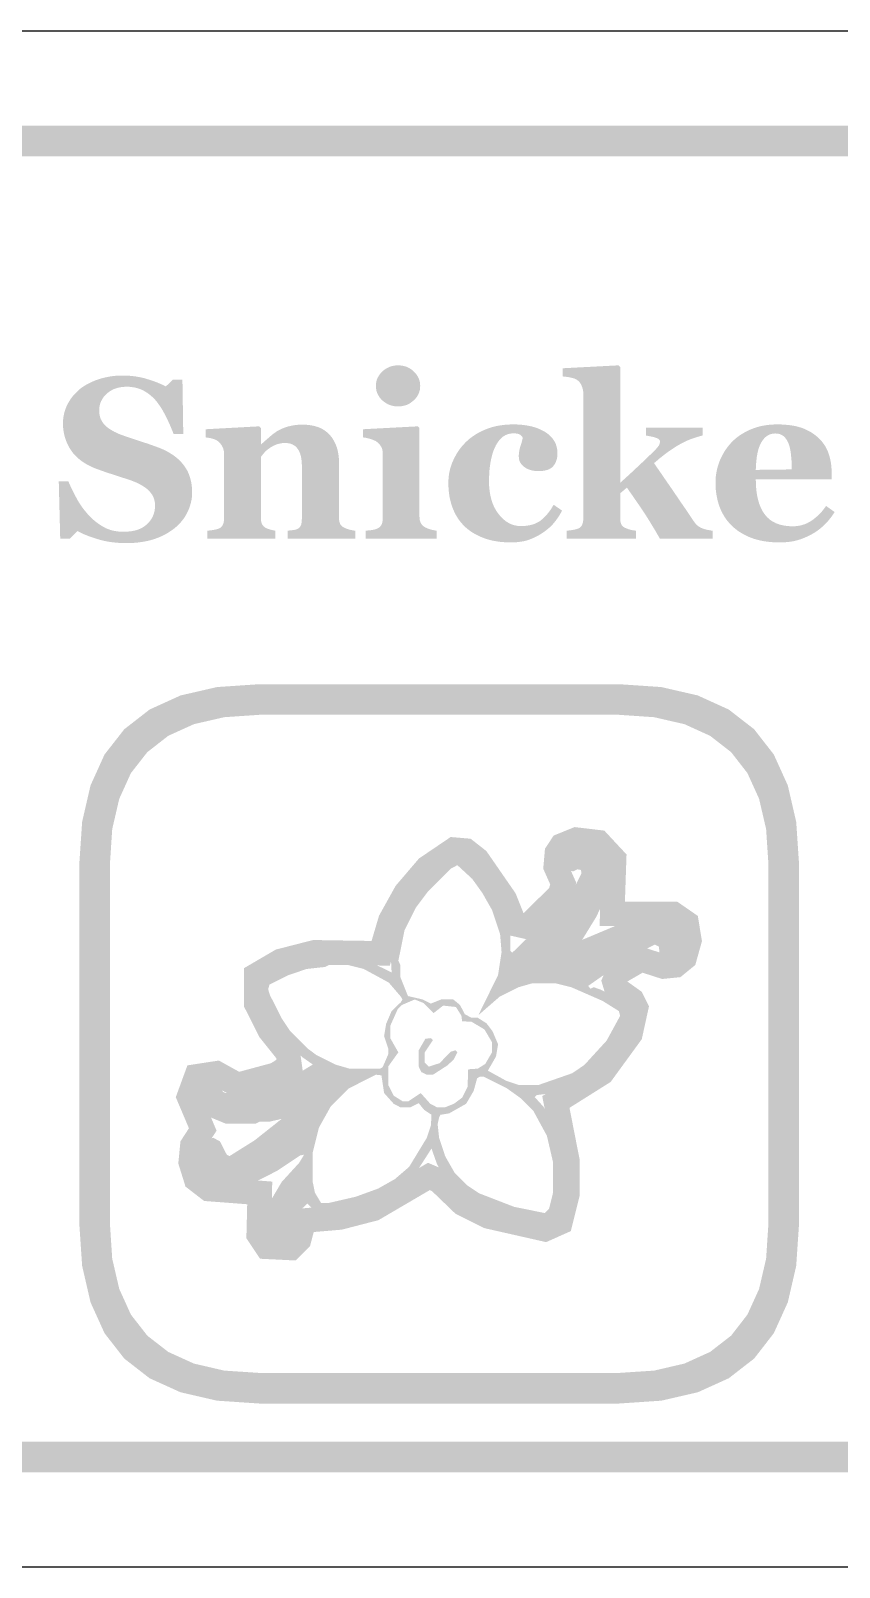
# Model space of a CAD drawing. Header units: millimetres. Extents: x 6 to 294, y 109 to 451.
# Drawn here: x 158.27 to 168.82, y 316.86 to 336.94 of the extents above; entities that cross this region are included whole.
import ezdxf

# ---------------------------------------------------------------- set-up
doc = ezdxf.new("R2010")
doc.units = ezdxf.units.MM
doc.layers.add('CUT', color=1, linetype='Continuous')
doc.layers.add('RASTER', color=7, linetype='Continuous')

msp = doc.modelspace()

# ---------------------------------------------------------------- hatches: boundary and pattern name
at = {"layer": 'RASTER'}
h = msp.add_hatch(color=7, dxfattribs=at)
h.paths.add_polyline_path([(143.2, 333.501), (143.234, 334.016), (143.337, 334.463), (143.509, 334.841), (143.75, 335.151), (144.059, 335.391), (144.438, 335.563), (144.884, 335.666), (145.4, 335.701), (202.6, 335.701), (203.116, 335.666), (203.563, 335.563), (203.941, 335.391), (204.25, 335.151), (204.491, 334.841), (204.663, 334.463), (204.766, 334.016), (204.8, 333.501), (204.8, 320.301), (204.766, 319.785), (204.663, 319.338), (204.491, 318.96), (204.25, 318.651), (203.941, 318.41), (203.563, 318.238), (203.116, 318.135), (202.6, 318.101), (145.4, 318.101), (144.884, 318.135), (144.438, 318.238), (144.059, 318.41), (143.75, 318.651), (143.509, 318.96), (143.337, 319.338), (143.234, 319.785), (143.2, 320.301)])
h.paths.add_polyline_path([(143.6, 333.501), (143.6, 320.301), (143.628, 319.879), (143.712, 319.513), (143.853, 319.204), (144.05, 318.951), (144.303, 318.754), (144.613, 318.613), (144.978, 318.529), (145.4, 318.501), (202.6, 318.501), (203.022, 318.529), (203.388, 318.613), (203.697, 318.754), (203.95, 318.951), (204.147, 319.204), (204.288, 319.513), (204.372, 319.879), (204.4, 320.301), (204.4, 333.501), (204.372, 333.923), (204.288, 334.288), (204.147, 334.598), (203.95, 334.851), (203.697, 335.048), (203.388, 335.188), (203.022, 335.273), (202.6, 335.301), (145.4, 335.301), (144.978, 335.273), (144.613, 335.188), (144.303, 335.048), (144.05, 334.851), (143.853, 334.598), (143.712, 334.288), (143.628, 333.923), (143.6, 333.501)], flags=0)
h = msp.add_hatch(color=7, dxfattribs=at)
h.paths.add_polyline_path([(163.566, 330.301), (162.64, 330.301), (162.64, 330.408), (162.65, 330.408), (162.659, 330.409), (162.668, 330.41), (162.678, 330.411), (162.687, 330.412), (162.696, 330.413), (162.706, 330.414), (162.715, 330.415), (162.724, 330.416), (162.733, 330.418), (162.741, 330.419), (162.749, 330.421), (162.757, 330.423), (162.764, 330.425), (162.771, 330.427), (162.778, 330.43), (162.789, 330.434), (162.8, 330.439), (162.809, 330.445), (162.818, 330.451), (162.826, 330.458), (162.832, 330.465), (162.839, 330.472), (162.844, 330.48), (162.848, 330.489), (162.852, 330.498), (162.855, 330.508), (162.858, 330.519), (162.86, 330.53), (162.862, 330.542), (162.862, 330.554), (162.863, 330.567), (162.863, 331.42), (162.862, 331.433), (162.861, 331.445), (162.859, 331.457), (162.857, 331.468), (162.854, 331.479), (162.85, 331.49), (162.845, 331.5), (162.839, 331.51), (162.833, 331.519), (162.827, 331.528), (162.82, 331.537), (162.813, 331.545), (162.805, 331.553), (162.798, 331.56), (162.789, 331.566), (162.781, 331.572), (162.774, 331.577), (162.766, 331.581), (162.757, 331.585), (162.748, 331.589), (162.737, 331.594), (162.726, 331.598), (162.714, 331.602), (162.701, 331.606), (162.688, 331.61), (162.675, 331.613), (162.662, 331.616), (162.65, 331.619), (162.638, 331.622), (162.626, 331.624), (162.615, 331.625), (162.604, 331.626), (162.604, 331.733), (163.321, 331.771), (163.343, 331.75), (163.343, 330.586), (163.344, 330.574), (163.345, 330.562), (163.346, 330.55), (163.349, 330.539), (163.352, 330.528), (163.356, 330.518), (163.36, 330.508), (163.365, 330.499), (163.371, 330.491), (163.377, 330.482), (163.384, 330.475), (163.392, 330.468), (163.4, 330.462), (163.409, 330.456), (163.418, 330.45), (163.428, 330.446), (163.436, 330.443), (163.443, 330.439), (163.451, 330.436), (163.459, 330.433), (163.467, 330.43), (163.475, 330.428), (163.484, 330.425), (163.493, 330.422), (163.502, 330.42), (163.51, 330.418), (163.519, 330.416), (163.529, 330.414), (163.538, 330.412), (163.547, 330.41), (163.556, 330.409), (163.566, 330.408)])
h.paths.add_polyline_path([(163.352, 332.299), (163.351, 332.272), (163.347, 332.245), (163.34, 332.22), (163.331, 332.196), (163.319, 332.173), (163.304, 332.15), (163.286, 332.129), (163.266, 332.109), (163.244, 332.091), (163.222, 332.075), (163.198, 332.061), (163.173, 332.05), (163.147, 332.042), (163.12, 332.036), (163.092, 332.032), (163.063, 332.031), (163.034, 332.032), (163.006, 332.036), (162.979, 332.042), (162.953, 332.05), (162.928, 332.061), (162.904, 332.075), (162.881, 332.091), (162.859, 332.109), (162.839, 332.129), (162.822, 332.15), (162.807, 332.173), (162.795, 332.196), (162.785, 332.22), (162.779, 332.245), (162.775, 332.272), (162.773, 332.299), (162.775, 332.326), (162.779, 332.352), (162.785, 332.378), (162.795, 332.402), (162.807, 332.425), (162.822, 332.448), (162.839, 332.469), (162.859, 332.489), (162.881, 332.508), (162.904, 332.524), (162.928, 332.537), (162.953, 332.549), (162.979, 332.557), (163.006, 332.563), (163.034, 332.567), (163.063, 332.568), (163.093, 332.567), (163.121, 332.563), (163.148, 332.557), (163.174, 332.549), (163.199, 332.537), (163.223, 332.524), (163.245, 332.508), (163.267, 332.489), (163.287, 332.469), (163.304, 332.448), (163.319, 332.425), (163.331, 332.402), (163.34, 332.378), (163.347, 332.352), (163.351, 332.326), (163.352, 332.299)])
for points in [[(167.174, 330.301), (166.484, 330.301), (166.452, 330.356), (166.422, 330.409), (166.391, 330.459), (166.362, 330.508), (166.333, 330.554), (166.305, 330.599), (166.278, 330.641), (166.251, 330.681), (166.225, 330.72), (166.199, 330.758), (166.174, 330.795), (166.148, 330.831), (166.124, 330.867), (166.099, 330.902), (166.075, 330.937), (166.052, 330.97), (165.964, 330.896), (165.964, 330.576), (165.964, 330.563), (165.965, 330.551), (165.966, 330.539), (165.968, 330.528), (165.97, 330.518), (165.973, 330.508), (165.976, 330.498), (165.979, 330.49), (165.984, 330.482), (165.989, 330.474), (165.995, 330.467), (166.002, 330.46), (166.01, 330.455), (166.018, 330.449), (166.028, 330.444), (166.039, 330.44), (166.045, 330.437), (166.052, 330.434), (166.06, 330.432), (166.067, 330.429), (166.075, 330.426), (166.083, 330.424), (166.091, 330.422), (166.1, 330.419), (166.109, 330.417), (166.118, 330.415), (166.126, 330.414), (166.135, 330.412), (166.144, 330.411), (166.153, 330.41), (166.162, 330.409), (166.17, 330.408), (166.17, 330.301), (165.264, 330.301), (165.264, 330.408), (165.273, 330.408), (165.282, 330.409), (165.291, 330.41), (165.3, 330.411), (165.309, 330.412), (165.319, 330.413), (165.328, 330.415), (165.337, 330.416), (165.346, 330.417), (165.355, 330.419), (165.363, 330.42), (165.371, 330.422), (165.379, 330.424), (165.387, 330.426), (165.394, 330.428), (165.401, 330.43), (165.413, 330.434), (165.423, 330.439), (165.432, 330.444), (165.441, 330.45), (165.448, 330.457), (165.455, 330.464), (165.46, 330.471), (165.465, 330.48), (165.469, 330.488), (165.472, 330.498), (165.475, 330.508), (165.478, 330.518), (165.48, 330.53), (165.481, 330.542), (165.482, 330.554), (165.482, 330.567), (165.482, 332.201), (165.482, 332.213), (165.481, 332.225), (165.479, 332.237), (165.477, 332.25), (165.474, 332.263), (165.47, 332.275), (165.466, 332.288), (165.461, 332.301), (165.455, 332.314), (165.449, 332.325), (165.442, 332.336), (165.435, 332.347), (165.426, 332.356), (165.418, 332.365), (165.408, 332.372), (165.398, 332.379), (165.391, 332.384), (165.383, 332.388), (165.374, 332.392), (165.364, 332.396), (165.353, 332.399), (165.341, 332.402), (165.328, 332.406), (165.315, 332.409), (165.301, 332.411), (165.288, 332.414), (165.275, 332.416), (165.262, 332.418), (165.249, 332.42), (165.237, 332.421), (165.225, 332.422), (165.214, 332.423), (165.214, 332.53), (165.942, 332.568), (165.964, 332.545), (165.964, 331.033), (165.991, 331.058), (166.02, 331.083), (166.049, 331.11), (166.079, 331.138), (166.11, 331.166), (166.142, 331.196), (166.174, 331.226), (166.208, 331.257), (166.241, 331.289), (166.272, 331.318), (166.302, 331.347), (166.33, 331.374), (166.356, 331.399), (166.381, 331.424), (166.404, 331.447), (166.425, 331.468), (166.437, 331.48), (166.447, 331.492), (166.455, 331.502), (166.463, 331.512), (166.469, 331.521), (166.473, 331.529), (166.477, 331.537), (166.479, 331.544), (166.48, 331.55), (166.481, 331.555), (166.482, 331.56), (166.483, 331.564), (166.483, 331.568), (166.484, 331.571), (166.484, 331.573), (166.484, 331.575), (166.483, 331.582), (166.481, 331.588), (166.477, 331.594), (166.472, 331.599), (166.466, 331.605), (166.458, 331.61), (166.449, 331.615), (166.438, 331.619), (166.425, 331.623), (166.412, 331.628), (166.397, 331.632), (166.38, 331.636), (166.362, 331.639), (166.343, 331.643), (166.322, 331.647), (166.299, 331.65), (166.299, 331.754), (167.043, 331.754), (167.043, 331.653), (167.008, 331.643), (166.975, 331.633), (166.943, 331.623), (166.914, 331.613), (166.888, 331.604), (166.863, 331.594), (166.84, 331.585), (166.82, 331.576), (166.801, 331.567), (166.781, 331.556), (166.76, 331.546), (166.74, 331.534), (166.719, 331.522), (166.697, 331.509), (166.675, 331.495), (166.652, 331.48), (166.637, 331.47), (166.623, 331.46), (166.608, 331.45), (166.593, 331.44), (166.579, 331.429), (166.564, 331.419), (166.55, 331.408), (166.536, 331.397), (166.522, 331.386), (166.507, 331.374), (166.491, 331.362), (166.475, 331.349), (166.459, 331.335), (166.442, 331.32), (166.424, 331.305), (166.406, 331.29), (166.442, 331.238), (166.477, 331.187), (166.511, 331.138), (166.544, 331.089), (166.577, 331.042), (166.609, 330.995), (166.641, 330.949), (166.671, 330.904), (166.702, 330.86), (166.733, 330.814), (166.764, 330.768), (166.796, 330.722), (166.828, 330.675), (166.86, 330.627), (166.893, 330.578), (166.926, 330.529), (166.938, 330.513), (166.95, 330.498), (166.963, 330.484), (166.977, 330.472), (166.992, 330.461), (167.007, 330.452), (167.023, 330.444), (167.039, 330.437), (167.056, 330.431), (167.073, 330.426), (167.09, 330.422), (167.106, 330.418), (167.123, 330.415), (167.14, 330.412), (167.157, 330.409), (167.174, 330.408)], [(159.511, 330.245), (159.464, 330.246), (159.418, 330.248), (159.372, 330.252), (159.327, 330.257), (159.283, 330.263), (159.24, 330.271), (159.198, 330.281), (159.156, 330.292), (159.116, 330.304), (159.077, 330.317), (159.04, 330.33), (159.004, 330.343), (158.97, 330.357), (158.937, 330.372), (158.906, 330.387), (158.877, 330.403), (158.776, 330.301), (158.651, 330.301), (158.632, 331.052), (158.758, 331.052), (158.769, 331.025), (158.781, 330.998), (158.793, 330.97), (158.807, 330.942), (158.821, 330.914), (158.835, 330.885), (158.851, 330.856), (158.867, 330.827), (158.883, 330.797), (158.901, 330.769), (158.919, 330.741), (158.938, 330.714), (158.957, 330.688), (158.977, 330.663), (158.998, 330.638), (159.019, 330.614), (159.042, 330.59), (159.065, 330.567), (159.089, 330.546), (159.114, 330.525), (159.139, 330.506), (159.165, 330.488), (159.192, 330.471), (159.219, 330.455), (159.247, 330.44), (159.277, 330.428), (159.307, 330.417), (159.339, 330.408), (159.372, 330.402), (159.406, 330.397), (159.441, 330.394), (159.478, 330.393), (159.526, 330.395), (159.571, 330.399), (159.614, 330.407), (159.654, 330.417), (159.69, 330.431), (159.724, 330.448), (159.755, 330.468), (159.783, 330.49), (159.808, 330.516), (159.829, 330.542), (159.848, 330.571), (159.863, 330.601), (159.874, 330.632), (159.883, 330.665), (159.888, 330.7), (159.889, 330.736), (159.888, 330.766), (159.884, 330.794), (159.876, 330.822), (159.867, 330.848), (159.854, 330.873), (159.838, 330.896), (159.82, 330.919), (159.799, 330.94), (159.775, 330.961), (159.748, 330.98), (159.718, 330.999), (159.684, 331.017), (159.648, 331.035), (159.608, 331.052), (159.566, 331.068), (159.52, 331.083), (159.49, 331.093), (159.46, 331.102), (159.431, 331.112), (159.402, 331.121), (159.374, 331.13), (159.347, 331.139), (159.32, 331.148), (159.294, 331.156), (159.268, 331.165), (159.243, 331.173), (159.218, 331.182), (159.194, 331.19), (159.169, 331.199), (159.146, 331.208), (159.123, 331.216), (159.1, 331.225), (159.049, 331.247), (159.002, 331.271), (158.958, 331.298), (158.917, 331.327), (158.88, 331.358), (158.846, 331.391), (158.815, 331.426), (158.788, 331.464), (158.764, 331.503), (158.744, 331.544), (158.726, 331.585), (158.712, 331.628), (158.701, 331.672), (158.693, 331.717), (158.688, 331.764), (158.687, 331.811), (158.687, 331.841), (158.69, 331.871), (158.694, 331.901), (158.7, 331.93), (158.707, 331.959), (158.716, 331.988), (158.727, 332.017), (158.739, 332.045), (158.753, 332.072), (158.769, 332.099), (158.786, 332.126), (158.804, 332.151), (158.824, 332.176), (158.846, 332.2), (158.869, 332.223), (158.893, 332.246), (158.918, 332.267), (158.945, 332.286), (158.973, 332.304), (159.003, 332.322), (159.035, 332.338), (159.069, 332.354), (159.104, 332.369), (159.141, 332.382), (159.179, 332.395), (159.218, 332.405), (159.257, 332.414), (159.298, 332.422), (159.34, 332.428), (159.382, 332.432), (159.425, 332.434), (159.469, 332.435), (159.512, 332.434), (159.554, 332.432), (159.595, 332.428), (159.636, 332.423), (159.676, 332.416), (159.716, 332.408), (159.754, 332.399), (159.792, 332.387), (159.829, 332.376), (159.864, 332.364), (159.897, 332.352), (159.927, 332.34), (159.956, 332.328), (159.983, 332.316), (160.007, 332.304), (160.03, 332.292), (160.119, 332.379), (160.247, 332.379), (160.258, 331.67), (160.132, 331.67), (160.121, 331.699), (160.109, 331.728), (160.097, 331.757), (160.085, 331.786), (160.071, 331.815), (160.058, 331.845), (160.044, 331.874), (160.029, 331.904), (160.014, 331.933), (159.999, 331.961), (159.984, 331.988), (159.968, 332.013), (159.952, 332.038), (159.936, 332.06), (159.92, 332.082), (159.904, 332.103), (159.886, 332.123), (159.867, 332.143), (159.847, 332.161), (159.827, 332.179), (159.806, 332.195), (159.784, 332.211), (159.761, 332.225), (159.738, 332.238), (159.714, 332.25), (159.689, 332.26), (159.663, 332.269), (159.636, 332.276), (159.609, 332.281), (159.58, 332.285), (159.55, 332.288), (159.519, 332.289), (159.48, 332.287), (159.443, 332.283), (159.408, 332.276), (159.375, 332.266), (159.343, 332.254), (159.314, 332.238), (159.286, 332.22), (159.26, 332.199), (159.236, 332.176), (159.216, 332.152), (159.199, 332.126), (159.185, 332.099), (159.174, 332.071), (159.166, 332.041), (159.161, 332.01), (159.16, 331.978), (159.161, 331.948), (159.165, 331.919), (159.172, 331.891), (159.181, 331.865), (159.194, 331.84), (159.209, 331.817), (159.226, 331.795), (159.247, 331.774), (159.27, 331.755), (159.296, 331.736), (159.326, 331.718), (159.358, 331.7), (159.394, 331.683), (159.432, 331.666), (159.474, 331.651), (159.519, 331.635), (159.546, 331.626), (159.573, 331.617), (159.6, 331.608), (159.628, 331.599), (159.656, 331.589), (159.684, 331.58), (159.712, 331.571), (159.74, 331.562), (159.768, 331.553), (159.795, 331.544), (159.821, 331.535), (159.846, 331.526), (159.871, 331.517), (159.895, 331.509), (159.918, 331.5), (159.94, 331.492), (159.992, 331.47), (160.04, 331.447), (160.085, 331.421), (160.127, 331.394), (160.166, 331.365), (160.202, 331.334), (160.234, 331.3), (160.263, 331.265), (160.289, 331.228), (160.312, 331.189), (160.331, 331.147), (160.346, 331.104), (160.358, 331.058), (160.367, 331.01), (160.372, 330.96), (160.374, 330.907), (160.373, 330.874), (160.37, 330.84), (160.365, 330.807), (160.358, 330.775), (160.349, 330.742), (160.339, 330.71), (160.326, 330.678), (160.311, 330.646), (160.295, 330.616), (160.277, 330.586), (160.258, 330.558), (160.237, 330.531), (160.215, 330.506), (160.192, 330.481), (160.167, 330.459), (160.141, 330.437), (160.111, 330.415), (160.08, 330.394), (160.048, 330.374), (160.015, 330.355), (159.98, 330.338), (159.945, 330.322), (159.908, 330.308), (159.87, 330.295), (159.831, 330.283), (159.79, 330.273), (159.748, 330.265), (159.703, 330.258), (159.658, 330.252), (159.611, 330.248), (159.562, 330.246), (159.511, 330.245)], [(162.504, 330.301), (161.622, 330.301), (161.622, 330.408), (161.629, 330.408), (161.637, 330.409), (161.645, 330.41), (161.653, 330.411), (161.661, 330.412), (161.67, 330.413), (161.68, 330.414), (161.689, 330.415), (161.699, 330.416), (161.708, 330.418), (161.716, 330.419), (161.724, 330.421), (161.731, 330.423), (161.738, 330.425), (161.744, 330.427), (161.75, 330.43), (161.757, 330.434), (161.764, 330.439), (161.77, 330.444), (161.776, 330.449), (161.781, 330.456), (161.786, 330.462), (161.79, 330.469), (161.793, 330.477), (161.797, 330.485), (161.799, 330.494), (161.801, 330.504), (161.803, 330.515), (161.805, 330.526), (161.806, 330.539), (161.806, 330.553), (161.807, 330.567), (161.807, 331.253), (161.806, 331.289), (161.803, 331.323), (161.799, 331.355), (161.793, 331.384), (161.785, 331.411), (161.776, 331.435), (161.765, 331.458), (161.752, 331.478), (161.737, 331.495), (161.721, 331.511), (161.703, 331.524), (161.684, 331.534), (161.663, 331.543), (161.64, 331.549), (161.616, 331.552), (161.59, 331.553), (161.575, 331.553), (161.561, 331.552), (161.547, 331.551), (161.533, 331.549), (161.52, 331.546), (161.506, 331.543), (161.493, 331.54), (161.481, 331.536), (161.468, 331.531), (161.456, 331.526), (161.443, 331.52), (161.431, 331.514), (161.418, 331.507), (161.406, 331.5), (161.394, 331.493), (161.382, 331.484), (161.371, 331.477), (161.362, 331.47), (161.352, 331.462), (161.344, 331.455), (161.335, 331.447), (161.328, 331.44), (161.32, 331.432), (161.314, 331.424), (161.307, 331.417), (161.301, 331.409), (161.296, 331.402), (161.29, 331.395), (161.285, 331.389), (161.28, 331.382), (161.275, 331.376), (161.271, 331.37), (161.271, 330.584), (161.271, 330.571), (161.271, 330.559), (161.273, 330.547), (161.274, 330.536), (161.276, 330.526), (161.279, 330.516), (161.282, 330.507), (161.285, 330.498), (161.289, 330.489), (161.294, 330.482), (161.299, 330.474), (161.305, 330.468), (161.311, 330.461), (161.318, 330.456), (161.325, 330.45), (161.333, 330.446), (161.34, 330.443), (161.346, 330.439), (161.353, 330.436), (161.36, 330.433), (161.367, 330.43), (161.375, 330.428), (161.383, 330.425), (161.392, 330.422), (161.401, 330.42), (161.41, 330.418), (161.418, 330.416), (161.427, 330.414), (161.435, 330.412), (161.444, 330.41), (161.452, 330.409), (161.461, 330.408), (161.461, 330.301), (160.57, 330.301), (160.57, 330.408), (160.579, 330.408), (160.589, 330.409), (160.598, 330.41), (160.607, 330.411), (160.616, 330.412), (160.626, 330.413), (160.635, 330.415), (160.644, 330.416), (160.653, 330.417), (160.662, 330.419), (160.671, 330.42), (160.679, 330.422), (160.687, 330.424), (160.694, 330.426), (160.701, 330.428), (160.708, 330.43), (160.719, 330.434), (160.73, 330.439), (160.739, 330.444), (160.748, 330.45), (160.755, 330.457), (160.762, 330.464), (160.768, 330.471), (160.772, 330.48), (160.777, 330.488), (160.78, 330.498), (160.783, 330.508), (160.786, 330.518), (160.788, 330.53), (160.789, 330.542), (160.79, 330.554), (160.79, 330.567), (160.79, 331.42), (160.79, 331.431), (160.789, 331.443), (160.787, 331.454), (160.784, 331.465), (160.781, 331.476), (160.777, 331.487), (160.772, 331.498), (160.767, 331.509), (160.761, 331.52), (160.754, 331.53), (160.747, 331.54), (160.74, 331.549), (160.732, 331.558), (160.723, 331.566), (160.714, 331.574), (160.705, 331.581), (160.698, 331.585), (160.691, 331.589), (160.683, 331.593), (160.675, 331.597), (160.667, 331.601), (160.658, 331.604), (160.648, 331.607), (160.638, 331.61), (160.628, 331.613), (160.618, 331.616), (160.607, 331.618), (160.596, 331.62), (160.585, 331.622), (160.573, 331.624), (160.562, 331.625), (160.55, 331.626), (160.55, 331.733), (161.249, 331.771), (161.271, 331.75), (161.271, 331.537), (161.276, 331.537), (161.287, 331.547), (161.298, 331.556), (161.31, 331.567), (161.322, 331.577), (161.335, 331.589), (161.348, 331.6), (161.362, 331.612), (161.376, 331.625), (161.39, 331.638), (161.405, 331.649), (161.419, 331.661), (161.432, 331.672), (161.446, 331.682), (161.459, 331.691), (161.472, 331.7), (161.484, 331.709), (161.498, 331.717), (161.514, 331.725), (161.53, 331.733), (161.547, 331.741), (161.565, 331.748), (161.585, 331.755), (161.605, 331.762), (161.626, 331.769), (161.649, 331.774), (161.671, 331.779), (161.694, 331.784), (161.717, 331.787), (161.741, 331.79), (161.765, 331.792), (161.789, 331.793), (161.814, 331.793), (161.872, 331.791), (161.926, 331.785), (161.976, 331.774), (162.023, 331.76), (162.066, 331.741), (162.105, 331.717), (162.14, 331.69), (162.172, 331.658), (162.2, 331.623), (162.224, 331.585), (162.245, 331.544), (162.262, 331.5), (162.275, 331.454), (162.284, 331.405), (162.29, 331.353), (162.292, 331.298), (162.292, 330.581), (162.292, 330.567), (162.293, 330.555), (162.294, 330.543), (162.296, 330.532), (162.298, 330.521), (162.301, 330.512), (162.304, 330.503), (162.308, 330.494), (162.312, 330.486), (162.317, 330.479), (162.324, 330.472), (162.331, 330.465), (162.339, 330.459), (162.347, 330.453), (162.357, 330.448), (162.368, 330.443), (162.374, 330.44), (162.38, 330.438), (162.387, 330.435), (162.394, 330.433), (162.401, 330.43), (162.409, 330.428), (162.417, 330.425), (162.426, 330.422), (162.434, 330.42), (162.443, 330.418), (162.453, 330.416), (162.462, 330.414), (162.472, 330.412), (162.483, 330.41), (162.493, 330.409), (162.504, 330.408)], [(164.537, 330.254), (164.487, 330.255), (164.438, 330.258), (164.391, 330.262), (164.345, 330.269), (164.301, 330.277), (164.258, 330.287), (164.217, 330.299), (164.177, 330.313), (164.139, 330.329), (164.103, 330.346), (164.068, 330.364), (164.035, 330.383), (164.004, 330.404), (163.974, 330.427), (163.947, 330.45), (163.92, 330.475), (163.896, 330.502), (163.873, 330.529), (163.852, 330.558), (163.832, 330.589), (163.814, 330.62), (163.798, 330.653), (163.783, 330.686), (163.77, 330.721), (163.758, 330.757), (163.748, 330.794), (163.739, 330.831), (163.732, 330.87), (163.727, 330.909), (163.723, 330.948), (163.721, 330.989), (163.72, 331.03), (163.721, 331.068), (163.724, 331.106), (163.728, 331.142), (163.735, 331.179), (163.743, 331.215), (163.754, 331.251), (163.766, 331.286), (163.781, 331.32), (163.796, 331.354), (163.814, 331.387), (163.832, 331.419), (163.852, 331.45), (163.873, 331.479), (163.896, 331.508), (163.92, 331.535), (163.945, 331.562), (163.973, 331.588), (164.002, 331.613), (164.033, 331.636), (164.065, 331.658), (164.099, 331.679), (164.135, 331.698), (164.172, 331.716), (164.211, 331.733), (164.251, 331.748), (164.293, 331.761), (164.335, 331.772), (164.378, 331.78), (164.423, 331.787), (164.468, 331.792), (164.515, 331.795), (164.562, 331.796), (164.628, 331.795), (164.69, 331.79), (164.748, 331.782), (164.803, 331.771), (164.855, 331.757), (164.903, 331.739), (164.947, 331.718), (164.988, 331.695), (165.025, 331.668), (165.057, 331.639), (165.084, 331.608), (165.106, 331.575), (165.123, 331.54), (165.135, 331.502), (165.143, 331.462), (165.145, 331.42), (165.144, 331.394), (165.142, 331.37), (165.137, 331.347), (165.131, 331.325), (165.123, 331.304), (165.114, 331.285), (165.102, 331.267), (165.089, 331.25), (165.074, 331.235), (165.056, 331.222), (165.036, 331.211), (165.014, 331.202), (164.988, 331.195), (164.961, 331.19), (164.93, 331.187), (164.897, 331.186), (164.871, 331.186), (164.845, 331.189), (164.82, 331.193), (164.797, 331.199), (164.774, 331.206), (164.753, 331.215), (164.733, 331.226), (164.714, 331.238), (164.696, 331.252), (164.681, 331.267), (164.669, 331.282), (164.658, 331.299), (164.65, 331.317), (164.644, 331.336), (164.641, 331.355), (164.64, 331.376), (164.64, 331.394), (164.641, 331.412), (164.643, 331.43), (164.646, 331.447), (164.649, 331.465), (164.653, 331.483), (164.658, 331.5), (164.663, 331.518), (164.669, 331.535), (164.674, 331.551), (164.678, 331.566), (164.682, 331.58), (164.685, 331.593), (164.688, 331.605), (164.69, 331.615), (164.691, 331.625), (164.687, 331.631), (164.682, 331.637), (164.678, 331.643), (164.673, 331.648), (164.667, 331.653), (164.662, 331.658), (164.656, 331.662), (164.65, 331.665), (164.643, 331.669), (164.636, 331.671), (164.627, 331.674), (164.618, 331.676), (164.608, 331.677), (164.597, 331.678), (164.585, 331.679), (164.572, 331.679), (164.556, 331.679), (164.54, 331.677), (164.524, 331.675), (164.509, 331.672), (164.494, 331.667), (164.48, 331.662), (164.466, 331.656), (164.452, 331.648), (164.439, 331.64), (164.426, 331.63), (164.413, 331.619), (164.4, 331.606), (164.387, 331.592), (164.375, 331.576), (164.363, 331.559), (164.351, 331.54), (164.34, 331.521), (164.33, 331.5), (164.32, 331.478), (164.31, 331.454), (164.301, 331.429), (164.293, 331.402), (164.286, 331.374), (164.279, 331.344), (164.272, 331.312), (164.267, 331.279), (164.262, 331.244), (164.258, 331.208), (164.255, 331.17), (164.253, 331.131), (164.252, 331.09), (164.251, 331.048), (164.253, 330.984), (164.259, 330.924), (164.269, 330.867), (164.282, 330.812), (164.299, 330.761), (164.32, 330.714), (164.345, 330.669), (164.374, 330.627), (164.405, 330.59), (164.438, 330.558), (164.472, 330.53), (164.508, 330.508), (164.545, 330.49), (164.584, 330.478), (164.624, 330.47), (164.666, 330.468), (164.706, 330.469), (164.743, 330.472), (164.779, 330.478), (164.812, 330.486), (164.843, 330.496), (164.872, 330.509), (164.9, 330.523), (164.925, 330.54), (164.948, 330.559), (164.971, 330.58), (164.994, 330.603), (165.015, 330.628), (165.036, 330.655), (165.057, 330.683), (165.076, 330.714), (165.095, 330.746), (165.205, 330.67), (165.193, 330.648), (165.181, 330.626), (165.169, 330.605), (165.155, 330.584), (165.141, 330.564), (165.127, 330.545), (165.112, 330.525), (165.097, 330.507), (165.081, 330.488), (165.064, 330.471), (165.046, 330.453), (165.027, 330.437), (165.008, 330.421), (164.988, 330.405), (164.967, 330.39), (164.946, 330.376), (164.923, 330.361), (164.899, 330.347), (164.876, 330.335), (164.853, 330.323), (164.829, 330.312), (164.806, 330.302), (164.782, 330.293), (164.758, 330.285), (164.734, 330.277), (164.709, 330.271), (164.683, 330.266), (164.655, 330.262), (164.627, 330.258), (164.598, 330.256), (164.568, 330.254), (164.537, 330.254)]]:
    msp.add_hatch(color=7, dxfattribs=at).paths.add_polyline_path(points)
h = msp.add_hatch(color=7, dxfattribs=at)
h.paths.add_polyline_path([(168.765, 330.651), (168.751, 330.63), (168.738, 330.61), (168.723, 330.59), (168.708, 330.57), (168.692, 330.55), (168.676, 330.531), (168.659, 330.512), (168.641, 330.493), (168.622, 330.475), (168.603, 330.458), (168.584, 330.441), (168.563, 330.425), (168.543, 330.409), (168.521, 330.394), (168.499, 330.38), (168.476, 330.367), (168.452, 330.353), (168.427, 330.341), (168.402, 330.329), (168.377, 330.318), (168.353, 330.308), (168.328, 330.298), (168.303, 330.29), (168.278, 330.282), (168.252, 330.276), (168.226, 330.27), (168.198, 330.265), (168.17, 330.261), (168.14, 330.258), (168.11, 330.256), (168.079, 330.254), (168.047, 330.254), (167.994, 330.255), (167.942, 330.258), (167.893, 330.263), (167.845, 330.269), (167.799, 330.278), (167.755, 330.289), (167.713, 330.301), (167.673, 330.315), (167.634, 330.331), (167.597, 330.349), (167.562, 330.368), (167.529, 330.388), (167.497, 330.409), (167.467, 330.432), (167.439, 330.456), (167.413, 330.481), (167.388, 330.508), (167.365, 330.535), (167.343, 330.564), (167.323, 330.594), (167.305, 330.626), (167.288, 330.658), (167.273, 330.692), (167.26, 330.726), (167.248, 330.762), (167.237, 330.799), (167.229, 330.836), (167.222, 330.874), (167.216, 330.912), (167.212, 330.952), (167.21, 330.992), (167.209, 331.033), (167.21, 331.07), (167.212, 331.107), (167.217, 331.144), (167.223, 331.18), (167.23, 331.215), (167.24, 331.25), (167.251, 331.285), (167.264, 331.32), (167.278, 331.353), (167.294, 331.386), (167.312, 331.418), (167.33, 331.449), (167.351, 331.479), (167.372, 331.508), (167.395, 331.536), (167.42, 331.563), (167.446, 331.589), (167.473, 331.613), (167.502, 331.636), (167.533, 331.658), (167.565, 331.678), (167.599, 331.697), (167.634, 331.715), (167.671, 331.732), (167.71, 331.747), (167.749, 331.76), (167.79, 331.771), (167.832, 331.78), (167.875, 331.787), (167.919, 331.792), (167.964, 331.795), (168.01, 331.796), (168.06, 331.796), (168.108, 331.793), (168.154, 331.789), (168.197, 331.784), (168.238, 331.777), (168.277, 331.768), (168.313, 331.758), (168.347, 331.747), (168.379, 331.734), (168.41, 331.719), (168.44, 331.704), (168.468, 331.687), (168.494, 331.669), (168.519, 331.65), (168.543, 331.63), (168.565, 331.609), (168.586, 331.588), (168.604, 331.565), (168.622, 331.542), (168.638, 331.518), (168.652, 331.493), (168.665, 331.467), (168.677, 331.44), (168.687, 331.412), (168.696, 331.383), (168.704, 331.354), (168.71, 331.325), (168.716, 331.296), (168.72, 331.266), (168.723, 331.235), (168.725, 331.205), (168.725, 331.174), (168.725, 331.079), (167.735, 331.079), (167.737, 331.006), (167.742, 330.937), (167.751, 330.874), (167.764, 330.814), (167.78, 330.759), (167.8, 330.709), (167.823, 330.663), (167.851, 330.622), (167.882, 330.585), (167.917, 330.553), (167.957, 330.526), (168, 330.504), (168.048, 330.487), (168.101, 330.475), (168.157, 330.467), (168.218, 330.465), (168.252, 330.466), (168.285, 330.47), (168.318, 330.475), (168.349, 330.484), (168.38, 330.494), (168.409, 330.507), (168.438, 330.523), (168.466, 330.54), (168.493, 330.56), (168.519, 330.581), (168.544, 330.603), (168.568, 330.626), (168.591, 330.65), (168.612, 330.676), (168.633, 330.703), (168.653, 330.731)])
h.paths.add_polyline_path([(168.205, 331.208), (168.205, 331.23), (168.205, 331.252), (168.204, 331.274), (168.203, 331.297), (168.202, 331.319), (168.2, 331.342), (168.198, 331.365), (168.196, 331.388), (168.194, 331.41), (168.191, 331.432), (168.188, 331.452), (168.184, 331.472), (168.18, 331.49), (168.176, 331.507), (168.171, 331.523), (168.166, 331.539), (168.159, 331.555), (168.152, 331.571), (168.144, 331.585), (168.136, 331.599), (168.127, 331.611), (168.118, 331.623), (168.108, 331.633), (168.097, 331.643), (168.086, 331.651), (168.074, 331.658), (168.062, 331.664), (168.049, 331.669), (168.035, 331.673), (168.02, 331.676), (168.004, 331.677), (167.988, 331.678), (167.961, 331.676), (167.935, 331.671), (167.91, 331.662), (167.887, 331.649), (167.865, 331.633), (167.845, 331.613), (167.826, 331.59), (167.808, 331.563), (167.792, 331.533), (167.778, 331.498), (167.766, 331.459), (167.756, 331.416), (167.748, 331.369), (167.742, 331.317), (167.737, 331.261), (167.735, 331.202)], flags=0)
h = msp.add_hatch(color=7, dxfattribs=at)
h.paths.add_polyline_path([(158.9, 326.051), (158.937, 326.602), (159.047, 327.079), (159.23, 327.483), (159.488, 327.813), (159.818, 328.07), (160.222, 328.254), (160.699, 328.364), (161.25, 328.401), (165.95, 328.401), (166.501, 328.364), (166.978, 328.254), (167.382, 328.07), (167.713, 327.813), (167.97, 327.483), (168.153, 327.079), (168.263, 326.602), (168.3, 326.051), (168.3, 321.351), (168.263, 320.8), (168.153, 320.323), (167.97, 319.919), (167.713, 319.588), (167.382, 319.331), (166.978, 319.148), (166.501, 319.038), (165.95, 319.001), (161.25, 319.001), (160.699, 319.038), (160.222, 319.148), (159.818, 319.331), (159.488, 319.588), (159.23, 319.919), (159.047, 320.323), (158.937, 320.8), (158.9, 321.351)])
h.paths.add_polyline_path([(159.3, 326.051), (159.3, 321.351), (159.33, 320.894), (159.422, 320.498), (159.574, 320.163), (159.788, 319.888), (160.062, 319.675), (160.397, 319.523), (160.793, 319.431), (161.25, 319.401), (165.95, 319.401), (166.407, 319.431), (166.803, 319.523), (167.138, 319.675), (167.413, 319.888), (167.626, 320.163), (167.778, 320.498), (167.87, 320.894), (167.9, 321.351), (167.9, 326.051), (167.87, 326.508), (167.778, 326.904), (167.626, 327.239), (167.413, 327.513), (167.138, 327.727), (166.803, 327.879), (166.407, 327.97), (165.95, 328.001), (161.25, 328.001), (160.793, 327.97), (160.397, 327.879), (160.062, 327.727), (159.788, 327.513), (159.574, 327.239), (159.422, 326.904), (159.33, 326.508), (159.3, 326.051)], flags=0)
h = msp.add_hatch(color=7, dxfattribs=at)
h.paths.add_polyline_path([(165.368, 326.534), (165.757, 326.488), (166.047, 326.176), (166.026, 325.56), (166.708, 325.56), (166.978, 325.373), (167.032, 325.043), (166.945, 324.732), (166.751, 324.573), (166.511, 324.549), (166.257, 324.631), (166.061, 324.518), (166.057, 324.508), (166.054, 324.518), (166.244, 324.383), (166.34, 324.191), (166.246, 323.762), (165.839, 323.203), (165.302, 322.865), (165.433, 322.197), (165.433, 321.71), (165.319, 321.254), (164.997, 321.11), (164.19, 321.293), (163.814, 321.48), (163.506, 321.777), (163.477, 321.79), (162.807, 321.397), (162.328, 321.273), (161.962, 321.242), (161.913, 321.057), (161.726, 320.87), (161.261, 320.893), (161.082, 321.162), (161.093, 321.605), (160.53, 321.648), (160.287, 321.836), (160.193, 322.138), (160.221, 322.427), (160.332, 322.598), (160.16, 323.004), (160.312, 323.42), (160.723, 323.483), (160.988, 323.336), (161.404, 323.448), (161.475, 323.494), (161.471, 323.516), (161.252, 323.79), (161.049, 324.193), (161.049, 324.689), (161.466, 324.933), (161.953, 325.058), (162.717, 325.046), (162.815, 325.377), (163.031, 325.766), (163.337, 326.124), (163.75, 326.404), (164.011, 326.382), (164.216, 326.221), (164.599, 325.667), (164.703, 325.405), (164.699, 325.405), (165.036, 325.738), (165.05, 325.785), (164.959, 325.99), (164.982, 326.252), (165.095, 326.423)])
h.paths.add_polyline_path([(165.412, 326.207), (165.307, 326.164), (165.293, 326.143), (165.285, 326.044), (165.39, 325.807), (165.319, 325.568), (164.8, 325.055), (164.467, 325.13), (164.315, 325.516), (163.98, 325.999), (163.888, 326.071), (163.836, 326.076), (163.552, 325.883), (163.295, 325.582), (163.112, 325.253), (162.955, 324.723), (161.991, 324.738), (161.589, 324.634), (161.369, 324.506), (161.369, 324.269), (161.522, 323.964), (161.776, 323.648), (161.82, 323.335), (161.535, 323.152), (160.946, 322.993), (160.663, 323.15), (160.548, 323.132), (160.504, 323.012), (160.693, 322.567), (160.532, 322.318), (160.518, 322.171), (160.563, 322.027), (160.65, 321.96), (161.42, 321.901), (161.405, 321.255), (161.438, 321.205), (161.601, 321.196), (161.626, 321.222), (161.71, 321.542), (162.274, 321.59), (162.684, 321.695), (163.454, 322.147), (163.686, 322.048), (164, 321.745), (164.298, 321.597), (164.964, 321.445), (165.046, 321.482), (165.113, 321.749), (165.113, 322.166), (164.946, 323.018), (165.616, 323.441), (165.948, 323.896), (166.003, 324.148), (165.993, 324.169), (165.779, 324.321), (165.717, 324.528), (165.809, 324.741), (166.219, 324.979), (166.545, 324.874), (166.623, 324.882), (166.664, 324.915), (166.704, 325.061), (166.684, 325.188), (166.608, 325.24), (165.695, 325.24), (165.722, 326.055), (165.603, 326.184), (165.412, 326.207)], flags=0)
h = msp.add_hatch(color=7, dxfattribs=at)
h.paths.add_polyline_path([(165.414, 326.293), (165.566, 326.301), (165.653, 326.256), (165.76, 326.176), (165.831, 326.036), (165.831, 325.796), (165.805, 325.69), (165.653, 325.363), (165.467, 325.06), (166.017, 325.291), (166.363, 325.371), (166.576, 325.344), (166.716, 325.273), (166.77, 325.219), (166.815, 325.105), (166.754, 324.9), (166.663, 324.805), (166.629, 324.786), (166.488, 324.805), (166.469, 324.972), (166.416, 324.999), (166.063, 324.821), (165.547, 324.459), (165.573, 324.422), (165.619, 324.441), (165.698, 324.414), (165.946, 324.289), (166.079, 324.183), (166.097, 324.068), (166.044, 323.936), (165.946, 323.742), (165.813, 323.555), (165.547, 323.29), (165.3, 323.138), (165.087, 323.058), (164.874, 323.032), (164.848, 323.005), (164.962, 322.88), (165.087, 322.633), (165.193, 322.208), (165.193, 321.703), (165.095, 321.402), (165.007, 321.357), (164.795, 321.384), (164.236, 321.543), (163.989, 321.668), (163.67, 321.961), (163.572, 322.128), (163.5, 322.333), (163.261, 321.961), (162.995, 321.775), (162.695, 321.623), (162.163, 321.49), (162.004, 321.49), (161.879, 321.615), (161.756, 321.498), (161.685, 321.384), (161.711, 321.277), (161.693, 321.163), (161.552, 321.065), (161.411, 321.11), (161.313, 321.251), (161.313, 321.437), (161.366, 321.596), (161.544, 321.897), (161.772, 322.147), (161.836, 322.253), (161.783, 322.242), (161.48, 322.04), (161.233, 321.915), (160.967, 321.836), (160.728, 321.836), (160.56, 321.907), (160.454, 322.04), (160.409, 322.181), (160.454, 322.349), (160.497, 322.412), (160.568, 322.447), (160.648, 322.474), (160.736, 322.428), (160.826, 322.253), (160.861, 322.234), (161.188, 322.439), (161.544, 322.721), (161.392, 322.686), (161.259, 322.686), (161.206, 322.66), (160.808, 322.66), (160.507, 322.785), (160.409, 322.952), (160.409, 323.085), (160.454, 323.173), (160.534, 323.252), (160.621, 323.271), (160.709, 323.226), (160.773, 323.077), (160.808, 323.058), (160.94, 323.058), (161.339, 323.165), (161.818, 323.351), (161.95, 323.431), (161.81, 323.529), (161.597, 323.742), (161.464, 323.928), (161.366, 324.095), (161.259, 324.361), (161.278, 324.528), (161.411, 324.635), (161.578, 324.706), (161.818, 324.786), (162.083, 324.839), (162.456, 324.839), (162.721, 324.76), (162.979, 324.635), (162.961, 324.999), (163.04, 325.265), (163.165, 325.512), (163.272, 325.671), (163.564, 325.99), (163.838, 326.168), (163.952, 326.123), (164.058, 326.017), (164.324, 325.645), (164.502, 325.238), (164.529, 325.132), (164.529, 324.919), (164.555, 324.893), (165.175, 325.496), (165.387, 325.788), (165.459, 325.929), (165.451, 325.974), (165.406, 325.982), (165.353, 325.956), (165.239, 325.974), (165.193, 326.036), (165.193, 326.115), (165.265, 326.23)])
h.paths.add_polyline_path([(163.838, 326.036), (163.75, 325.99), (163.458, 325.698), (163.298, 325.485), (163.147, 325.185), (163.067, 324.786), (163.093, 324.733), (163.093, 324.574), (163.192, 324.326), (163.386, 324.281), (163.492, 324.228), (163.625, 324.281), (163.785, 324.281), (163.872, 324.209), (163.936, 324.087), (164.024, 324.042), (164.104, 324.042), (164.218, 323.97), (164.298, 323.864), (164.369, 323.696), (164.343, 323.537), (164.236, 323.351), (164.476, 323.218), (164.635, 323.165), (164.901, 323.165), (165.334, 323.316), (165.494, 323.423), (165.786, 323.742), (165.964, 324.068), (165.946, 324.13), (165.733, 324.263), (165.326, 324.441), (165.114, 324.494), (164.821, 324.494), (164.635, 324.441), (164.388, 324.316), (164.112, 324.076), (164.369, 324.6), (164.415, 324.9), (164.396, 325.132), (164.29, 325.451), (164.165, 325.671), (164.032, 325.857)], flags=0)
h.paths.add_polyline_path([(162.163, 324.733), (162.11, 324.706), (161.871, 324.68), (161.632, 324.6), (161.384, 324.475), (161.366, 324.414), (161.392, 324.334), (161.544, 324.034), (161.65, 323.874), (161.889, 323.635), (161.996, 323.555), (162.243, 323.431), (162.429, 323.377), (162.828, 323.377), (162.862, 323.396), (162.934, 323.563), (162.934, 323.643), (162.881, 323.803), (162.907, 323.962), (162.979, 324.13), (163.101, 324.247), (163.12, 324.281), (163.101, 324.316), (162.942, 324.502), (162.615, 324.68), (162.402, 324.733)], flags=0)
h.paths.add_polyline_path([(163.28, 324.281), (163.112, 324.209), (163.059, 324.156), (162.961, 323.936), (162.961, 323.776), (163.067, 323.59), (162.934, 323.404), (162.934, 323.165), (163.006, 323.024), (163.12, 322.952), (163.2, 322.952), (163.359, 323.058), (163.484, 322.918), (163.572, 322.872), (163.678, 322.872), (163.793, 322.918), (163.899, 322.997), (163.971, 323.138), (163.979, 323.369), (164.104, 323.377), (164.202, 323.439), (164.29, 323.59), (164.29, 323.723), (164.191, 323.89), (164.024, 323.989), (163.899, 323.997), (163.891, 324.068), (163.819, 324.183), (163.652, 324.201), (163.527, 324.103), (163.394, 324.236)], flags=0)
h.paths.add_polyline_path([(163.42, 323.768), (163.492, 323.776), (163.519, 323.75), (163.412, 323.59), (163.412, 323.457), (163.466, 323.404), (163.606, 323.449), (163.75, 323.598), (163.811, 323.617), (163.838, 323.59), (163.793, 323.502), (163.713, 323.423), (163.519, 323.298), (163.439, 323.298), (163.367, 323.332), (163.333, 323.404), (163.333, 323.617)], flags=0)
h.paths.add_polyline_path([(162.775, 323.298), (162.421, 323.12), (162.182, 322.88), (162.03, 322.607), (161.95, 322.288), (161.95, 321.889), (161.977, 321.756), (162.057, 321.623), (162.163, 321.623), (162.509, 321.703), (162.801, 321.809), (163.022, 321.934), (163.208, 322.094), (163.439, 322.474), (163.492, 322.633), (163.5, 322.774), (163.404, 322.838), (163.333, 322.926), (163.226, 322.872), (163.093, 322.872), (163.006, 322.918), (162.881, 323.058), (162.846, 323.29)], flags=0)
h.paths.add_polyline_path([(164.13, 323.271), (164.096, 323.252), (164.05, 323.085), (163.952, 322.918), (163.731, 322.793), (163.617, 322.774), (163.599, 322.739), (163.58, 322.652), (163.599, 322.474), (163.678, 322.234), (163.803, 322.014), (163.963, 321.854), (164.122, 321.748), (164.582, 321.57), (164.981, 321.49), (165.034, 321.543), (165.087, 321.756), (165.087, 322.155), (165.007, 322.5), (164.829, 322.827), (164.67, 322.987), (164.484, 323.12), (164.183, 323.271)], flags=0)

# ---------------------------------------------------------------- linework, layer by layer
at = {"layer": 'CUT'}
for points in [[(144.999, 336.941), (203.001, 336.941)], [(203.001, 316.861), (144.999, 316.861)]]:
    msp.add_lwpolyline(points, dxfattribs=at)

doc.saveas('drawing.dxf')
